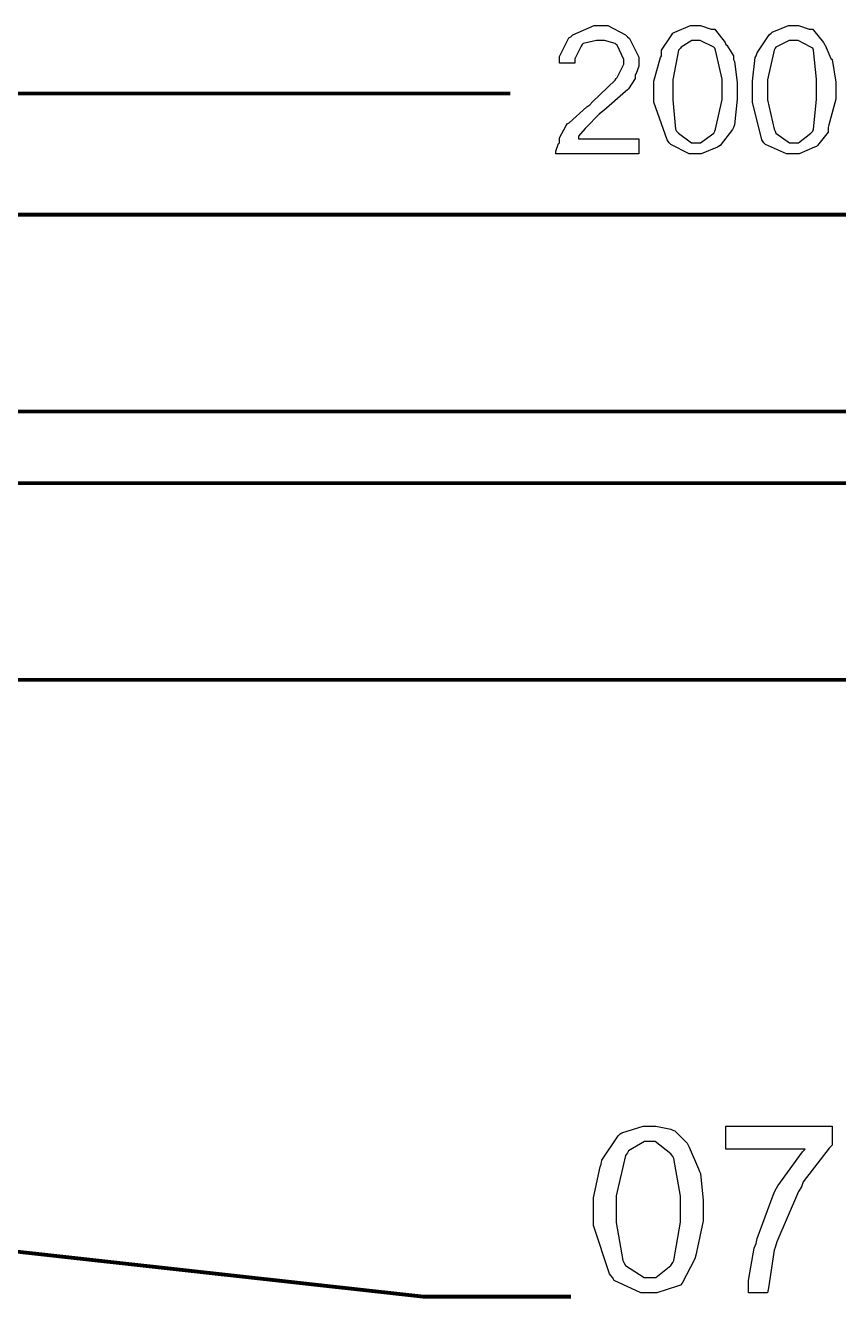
# Model space of a CAD drawing. Header units: metres. Extents: x 3290 to 4536, y 1562 to 1983.
# Drawn here: x 4156.12 to 4161.78, y 1728.25 to 1737.11 of the extents above; entities that cross this region are included whole.
import ezdxf

# ---------------------------------------------------------------- set-up
doc = ezdxf.new("R2010")
doc.units = ezdxf.units.M
for name, color, linetype in [('C00-00-00-BLACK', 7, 'Continuous'), ('C00-7E-FF', 150, 'Continuous'), ('CFF-7E-00', 30, 'Continuous')]:
    doc.layers.add(name, color=color, linetype=linetype)

msp = doc.modelspace()

# ---------------------------------------------------------------- linework, layer by layer
at = {"layer": 'C00-00-00-BLACK', "const_width": 0.0263}
for points in [[(4121.6155, 1735.7917), (4177.7226, 1735.7917)], [(4155.1473, 1734.4222), (4168.0564, 1734.4222)], [(4155.1473, 1733.9235), (4168.0564, 1733.9235)], [(4148.6947, 1732.5539), (4174.483, 1732.5539)]]:
    msp.add_lwpolyline(points, dxfattribs=at)
at = {"layer": 'C00-7E-FF', "const_width": 0.0263}
for points in [[(4149.6166, 1736.6352), (4159.4944, 1736.6352)], [(4155.0684, 1728.6844), (4158.8876, 1728.2615), (4159.9168, 1728.2615)]]:
    msp.add_lwpolyline(points, dxfattribs=at)
at = {"layer": 'CFF-7E-00'}
for points in [[(4160.3901, 1736.3191), (4160.3901, 1736.2141), (4159.8106, 1736.2141), (4159.8106, 1736.234), (4159.8292, 1736.2868), (4159.836, 1736.2924), (4159.836, 1736.3259), (4159.8839, 1736.4116), (4159.8907, 1736.4247), (4159.9037, 1736.4315), (4160.0286, 1736.5433), (4160.0485, 1736.5563), (4160.0677, 1736.5762), (4160.2255, 1736.7278), (4160.2323, 1736.7402), (4160.2385, 1736.747), (4160.2845, 1736.8402), (4160.2845, 1736.8712), (4160.2845, 1736.8712), (4160.2385, 1736.9706), (4160.2323, 1736.9762), (4160.2255, 1736.9837), (4160.1509, 1737.0029), (4160.1273, 1737.0029), (4160.0938, 1737.0029), (4160.0013, 1736.9837), (4159.995, 1736.9762), (4159.9882, 1736.9638), (4159.9429, 1736.8756), (4159.9429, 1736.8458), (4159.836, 1736.8458), (4159.836, 1736.8917), (4159.9025, 1737.0234), (4159.9168, 1737.0296), (4159.9292, 1737.0433), (4160.0777, 1737.1085), (4160.1273, 1737.1085), (4160.1727, 1737.1085), (4160.2975, 1737.0433), (4160.3112, 1737.0296), (4160.3236, 1737.0166), (4160.3901, 1736.8886), (4160.3901, 1736.8458), (4160.3901, 1736.8259), (4160.3702, 1736.7731), (4160.364, 1736.7656), (4160.364, 1736.7402), (4160.3174, 1736.6681), (4160.3112, 1736.6613), (4160.2975, 1736.6489), (4160.1466, 1736.5172), (4160.1273, 1736.5029), (4160.1131, 1736.4905), (4160.0218, 1736.3979), (4160.0218, 1736.3979), (4160.0149, 1736.3917), (4159.9696, 1736.3377), (4159.9696, 1736.3191), (4160.3901, 1736.3191)], [(4160.495, 1736.6613), (4160.495, 1736.7203), (4160.541, 1736.8849), (4160.5485, 1736.8979), (4160.5485, 1736.9371), (4160.6199, 1737.0427), (4160.6267, 1737.0551), (4160.6398, 1737.0619), (4160.7497, 1737.1085), (4160.7863, 1737.1085), (4160.8186, 1737.1085), (4160.8932, 1737.0818), (4160.918, 1737.0818), (4160.9236, 1737.0762), (4160.9901, 1736.9905), (4160.9963, 1736.9762), (4161.0025, 1736.9706), (4161.0491, 1736.8961), (4161.0491, 1736.8712), (4161.0547, 1736.8582), (4161.0752, 1736.711), (4161.0752, 1736.6613), (4161.0752, 1736.5955), (4161.0547, 1736.4178), (4161.0491, 1736.3979), (4161.0422, 1736.3849), (4160.9565, 1736.2737), (4160.9435, 1736.2669), (4160.9366, 1736.2613), (4160.8236, 1736.2141), (4160.7863, 1736.2141), (4160.7391, 1736.2141), (4160.613, 1736.2799), (4160.6006, 1736.2924), (4160.5863, 1736.3135), (4160.495, 1736.575), (4160.495, 1736.6613)], [(4161.1807, 1736.6613), (4161.1807, 1736.7203), (4161.2006, 1736.8849), (4161.2074, 1736.8979), (4161.213, 1736.9178), (4161.2981, 1737.0427), (4161.3118, 1737.0551), (4161.3174, 1737.0619), (4161.4317, 1737.1085), (4161.4702, 1737.1085), (4161.5025, 1737.1085), (4161.5764, 1737.0818), (4161.6006, 1737.0818), (4161.6068, 1737.0762), (4161.6745, 1736.9905), (4161.6814, 1736.9762), (4161.6876, 1736.9706), (4161.7273, 1736.8781), (4161.7348, 1736.8712), (4161.7348, 1736.8712), (4161.7609, 1736.7147), (4161.7609, 1736.6613), (4161.7609, 1736.5955), (4161.7136, 1736.4178), (4161.7081, 1736.3979), (4161.7081, 1736.3657), (4161.6341, 1736.2737), (4161.6273, 1736.2669), (4161.6137, 1736.2613), (4161.5062, 1736.2141), (4161.4702, 1736.2141), (4161.4168, 1736.2141), (4161.272, 1736.2799), (4161.2596, 1736.2924), (4161.246, 1736.3135), (4161.1807, 1736.575), (4161.1807, 1736.6613)], [(4160.6267, 1736.6613), (4160.6267, 1736.5899), (4160.646, 1736.3861), (4160.6528, 1736.3725), (4160.6652, 1736.3594), (4160.7553, 1736.2924), (4160.7863, 1736.2924), (4160.8186, 1736.2924), (4160.9112, 1736.3594), (4160.918, 1736.3725), (4160.9236, 1736.3861), (4160.9702, 1736.593), (4160.9702, 1736.6613), (4160.9702, 1736.7346), (4160.9236, 1736.9371), (4160.918, 1736.9501), (4160.9112, 1736.9569), (4160.8168, 1737.0029), (4160.7863, 1737.0029), (4160.759, 1737.0029), (4160.6851, 1736.9569), (4160.6789, 1736.9501), (4160.6652, 1736.9371), (4160.6267, 1736.7309), (4160.6267, 1736.6613)], [(4161.2863, 1736.6613), (4161.2863, 1736.5899), (4161.3317, 1736.3861), (4161.3379, 1736.3725), (4161.3441, 1736.3594), (4161.4385, 1736.2924), (4161.4702, 1736.2924), (4161.5025, 1736.2924), (4161.5876, 1736.3594), (4161.6006, 1736.3725), (4161.6068, 1736.3861), (4161.6273, 1736.593), (4161.6273, 1736.6613), (4161.6273, 1736.7346), (4161.6068, 1736.9371), (4161.6006, 1736.9501), (4161.5876, 1736.9569), (4161.4987, 1737.0029), (4161.4702, 1737.0029), (4161.4366, 1737.0029), (4161.3441, 1736.9569), (4161.3379, 1736.9501), (4161.3317, 1736.9371), (4161.2863, 1736.7309), (4161.2863, 1736.6613)], [(4160.0746, 1728.8683), (4160.0746, 1728.9484), (4160.1199, 1729.1646), (4160.1273, 1729.1844), (4160.1329, 1729.2111), (4160.2454, 1729.3813), (4160.259, 1729.3944), (4160.2714, 1729.4006), (4160.4193, 1729.4472), (4160.4683, 1729.4472), (4160.5081, 1729.4472), (4160.613, 1729.4273), (4160.6267, 1729.4204), (4160.6398, 1729.4149), (4160.7255, 1729.3291), (4160.7323, 1729.3155), (4160.7391, 1729.3024), (4160.8056, 1729.1509), (4160.813, 1729.1316), (4160.8186, 1729.1186), (4160.8385, 1728.931), (4160.8385, 1728.8683), (4160.8385, 1728.79), (4160.7919, 1728.5714), (4160.7863, 1728.5509), (4160.7795, 1728.5254), (4160.6919, 1728.3553), (4160.6789, 1728.341), (4160.6596, 1728.3354), (4160.5155, 1728.2882), (4160.4683, 1728.2882), (4160.4025, 1728.2882), (4160.2186, 1728.3739), (4160.2056, 1728.3938), (4160.1864, 1728.4198), (4160.0746, 1728.7565), (4160.0746, 1728.8683)], [(4160.9963, 1729.2888), (4160.9963, 1729.4472), (4161.7348, 1729.4472), (4161.7348, 1729.3155), (4161.7149, 1729.2956), (4161.5348, 1729.0596), (4161.5223, 1729.026), (4161.5025, 1728.9937), (4161.3509, 1728.6441), (4161.3379, 1728.6037), (4161.3317, 1728.5844), (4161.2919, 1728.3217), (4161.2863, 1728.2882), (4161.154, 1728.2882), (4161.154, 1728.3745), (4161.1938, 1728.5987), (4161.2074, 1728.6316), (4161.213, 1728.6652), (4161.3248, 1728.967), (4161.3379, 1728.9993), (4161.3578, 1729.0329), (4161.5292, 1729.2689), (4161.5484, 1729.2888), (4160.9963, 1729.2888)], [(4160.2323, 1728.8683), (4160.2323, 1728.7764), (4160.2777, 1728.5124), (4160.2845, 1728.4987), (4160.2975, 1728.4789), (4160.4261, 1728.3938), (4160.4683, 1728.3938), (4160.5081, 1728.3938), (4160.613, 1728.4789), (4160.6267, 1728.4987), (4160.6329, 1728.5124), (4160.6789, 1728.7795), (4160.6789, 1728.8683), (4160.6789, 1728.9608), (4160.6329, 1729.2236), (4160.6267, 1729.2366), (4160.613, 1729.2565), (4160.5044, 1729.3422), (4160.4683, 1729.3422), (4160.4292, 1729.3422), (4160.3174, 1729.277), (4160.3112, 1729.2633), (4160.2975, 1729.2434), (4160.2323, 1728.9627), (4160.2323, 1728.8683)]]:
    msp.add_lwpolyline(points, close=True, dxfattribs=at)

doc.saveas('drawing.dxf')
